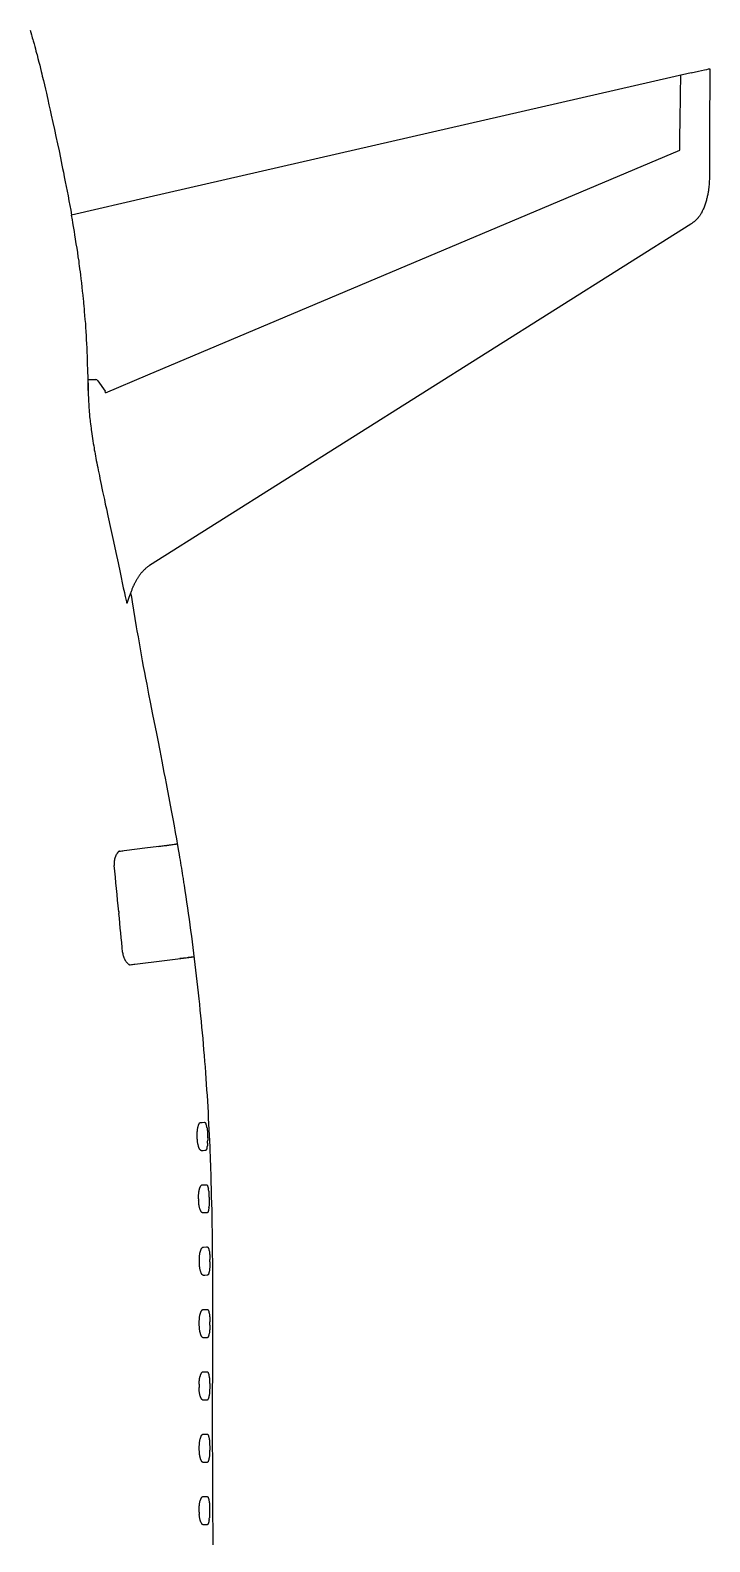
# Model space of a CAD drawing. Extents: x -17108 to 71323, y -8319 to 54197.
# Drawn here: x 53995 to 59808, y 22770 to 35701 of the extents above; entities that cross this region are included whole.
import ezdxf

# ---------------------------------------------------------------- set-up
doc = ezdxf.new("R2010")
doc.units = 0
doc.layers.get('0').update_dxf_attribs({"linetype": 'CONTINUOUS'})

msp = doc.modelspace()

# ---------------------------------------------------------------- linework, layer by layer
at = {"color": 7}
for p, q in [((59649, 35336), (55013, 34272)), ((59558, 35155), (59560, 35315)), ((55000, 32752), (59552, 34674)), ((55013, 34272), (54348, 34120)), ((59646, 34042), (55015, 31121)), ((54640, 32600), (55000, 32752)), ((54495, 32712), (54555, 32712)), ((54573, 32703), (54636, 32612)), ((54890, 27712), (55398, 27774)), ((55336, 27766), (55274, 27759))]:
    msp.add_line(p, q, dxfattribs=at)
at = {"color": 7, "ltscale": 9.76563e-05}
msp.add_line((54636, 32612), (54636, 32612), dxfattribs=at)
at = {"color": 7, "ltscale": 0.381121}
msp.add_line((54752, 28161), (54754, 28146), dxfattribs=at)
at = {"color": 7, "ltscale": 0.390726}
msp.add_line((55525, 25719), (55525, 25703), dxfattribs=at)
at = {"color": 7, "ltscale": 0.099147}
msp.add_line((55525, 25703), (55526, 25699), dxfattribs=at)
at = {"color": 7, "ltscale": 0.350106}
msp.add_line((55442, 25170), (55442, 25184), dxfattribs=at)
at = {"color": 7, "ltscale": 0.350104}
msp.add_line((55442, 25156), (55442, 25170), dxfattribs=at)
at = {"color": 7, "ltscale": 0.350002}
msp.add_line((55441, 24637), (55441, 24651), dxfattribs=at)
at = {"color": 7, "ltscale": 0.349905}
msp.add_line((55441, 24623), (55441, 24637), dxfattribs=at)
at = {"color": 7, "ltscale": 0.174805}
msp.add_line((55530, 23584), (55530, 23577), dxfattribs=at)
at = {"color": 7, "ltscale": 0.349513}
msp.add_line((55440, 23023), (55440, 23037), dxfattribs=at)
at = {"color": 7}
for points in [[(53993, 35701), (53999, 35682), (54005, 35662), (54008, 35650), (54012, 35637), (54016, 35623), (54020, 35610), (54027, 35584), (54033, 35563), (54039, 35542), (54044, 35521), (54049, 35506), (54053, 35490), (54061, 35458), (54069, 35427), (54076, 35401), (54082, 35375), (54089, 35348), (54094, 35329), (54098, 35309), (54108, 35270), (54116, 35234), (54125, 35198), (54133, 35162), (54139, 35135), (54145, 35108), (54155, 35063), (54165, 35018), (54175, 34973), (54189, 34912), (54202, 34852), (54215, 34791), (54228, 34730), (54241, 34670), (54253, 34609), (54260, 34578), (54266, 34548), (54272, 34517), (54278, 34487), (54286, 34446), (54295, 34405), (54303, 34365), (54310, 34324), (54318, 34283), (54326, 34242), (54334, 34202), (54341, 34161), (54349, 34120)], [(59649, 35336), (59713, 35350), (59762, 35362), (59783, 35366), (59797, 35370), (59804, 35371), (59807, 35372), (59808, 35372), (59808, 35372), (59808, 35372), (59808, 35372)], [(59808, 35372), (59808, 35315), (59808, 35257), (59808, 35201), (59808, 35144), (59807, 35060), (59807, 35003), (59807, 34947), (59807, 34891), (59807, 34807), (59806, 34694)], [(59553, 34782), (59553, 34835), (59554, 34884), (59555, 34959), (59557, 35108), (59558, 35155)], [(59552, 34674), (59552, 34730), (59553, 34782)], [(59806, 34694), (59806, 34651), (59806, 34608), (59806, 34565), (59806, 34544), (59806, 34522), (59806, 34501), (59806, 34490), (59806, 34479), (59806, 34468), (59806, 34457), (59805, 34446), (59805, 34435), (59805, 34424), (59804, 34412), (59803, 34401), (59803, 34390), (59802, 34378), (59801, 34366), (59799, 34355), (59799, 34349), (59798, 34343), (59797, 34335), (59796, 34327), (59795, 34319), (59793, 34311), (59792, 34303), (59791, 34295), (59789, 34287), (59787, 34279), (59785, 34271), (59783, 34263), (59781, 34255), (59779, 34246), (59777, 34238), (59774, 34230), (59772, 34222), (59769, 34213), (59766, 34205), (59763, 34196), (59760, 34188), (59756, 34180), (59753, 34171), (59750, 34165), (59747, 34158), (59744, 34152), (59741, 34146)], [(59741, 34146), (59740, 34145), (59739, 34143), (59738, 34140), (59736, 34137), (59735, 34135), (59732, 34130), (59729, 34125), (59725, 34120), (59722, 34115), (59719, 34111), (59717, 34108), (59715, 34105), (59712, 34102), (59710, 34099), (59708, 34096), (59705, 34093), (59703, 34090), (59700, 34087), (59697, 34084), (59694, 34081), (59691, 34078), (59688, 34075), (59685, 34072), (59681, 34069), (59678, 34066), (59675, 34063), (59671, 34061), (59668, 34058), (59664, 34055), (59661, 34053), (59657, 34050), (59654, 34048), (59650, 34045), (59646, 34043)], [(54491, 32620), (54490, 32644), (54490, 32667), (54490, 32689), (54489, 32711), (54489, 32742), (54488, 32772), (54487, 32803), (54486, 32839), (54485, 32875), (54484, 32912), (54482, 32948), (54482, 32966), (54481, 32984), (54479, 33019), (54477, 33054), (54475, 33088), (54473, 33123), (54471, 33157), (54469, 33191), (54466, 33226), (54463, 33260), (54460, 33294), (54458, 33318), (54456, 33341), (54454, 33365), (54452, 33382), (54451, 33400), (54447, 33435), (54443, 33470), (54439, 33504), (54435, 33539), (54431, 33574), (54427, 33608), (54424, 33634), (54420, 33660), (54417, 33685), (54414, 33704), (54412, 33724), (54406, 33762), (54401, 33800), (54395, 33838), (54389, 33875), (54383, 33913), (54377, 33951), (54373, 33979), (54368, 34007), (54363, 34036), (54360, 34057), (54356, 34078), (54348, 34120)], [(54491, 32620), (54491, 32606), (54491, 32591), (54491, 32577), (54492, 32562), (54492, 32552), (54493, 32543), (54494, 32523), (54495, 32504), (54496, 32487), (54497, 32471), (54498, 32455), (54500, 32436), (54501, 32416), (54503, 32397), (54505, 32378), (54507, 32365), (54508, 32352), (54510, 32333), (54512, 32315), (54515, 32297), (54517, 32282), (54519, 32268), (54522, 32248), (54524, 32228), (54527, 32208), (54531, 32187), (54534, 32166), (54538, 32145), (54541, 32128), (54543, 32111), (54547, 32094), (54550, 32076), (54553, 32057), (54557, 32039), (54560, 32020), (54564, 32000), (54568, 31979), (54572, 31959), (54576, 31937), (54581, 31915), (54586, 31891), (54591, 31867), (54596, 31840), (54602, 31814), (54608, 31784), (54614, 31755), (54621, 31721), (54629, 31687), (54637, 31646), (54646, 31606), (54659, 31546), (54684, 31430), (54707, 31327), (54727, 31233), (54746, 31145), (54763, 31062), (54791, 30930)], [(55015, 31121), (55011, 31119), (55007, 31116), (55003, 31113), (54999, 31110), (54995, 31108), (54992, 31105), (54988, 31102), (54984, 31099), (54981, 31096), (54977, 31092), (54974, 31089), (54970, 31086), (54967, 31083), (54964, 31079), (54960, 31076), (54957, 31072), (54954, 31069), (54951, 31065), (54947, 31062), (54944, 31058), (54941, 31054), (54938, 31050), (54935, 31046), (54932, 31042), (54929, 31038), (54926, 31034), (54923, 31030), (54921, 31025), (54918, 31021), (54915, 31017), (54912, 31012), (54909, 31007), (54906, 31003), (54904, 30998), (54901, 30993), (54898, 30988), (54895, 30983), (54892, 30977), (54890, 30972), (54887, 30967), (54884, 30961), (54882, 30955), (54879, 30949), (54876, 30944), (54873, 30937), (54871, 30931), (54868, 30925), (54865, 30919), (54863, 30912), (54860, 30906), (54857, 30899), (54855, 30892), (54852, 30885), (54849, 30878), (54847, 30870), (54844, 30863), (54838, 30848), (54833, 30832), (54827, 30815), (54822, 30798)], [(54791, 30930), (54800, 30890), (54804, 30872), (54807, 30858), (54810, 30845), (54812, 30834), (54815, 30823), (54817, 30816), (54818, 30810), (54819, 30806), (54820, 30802), (54820, 30801), (54821, 30799), (54821, 30799), (54821, 30798), (54822, 30798), (54822, 30798), (54822, 30798), (54822, 30798), (54822, 30798), (54822, 30798)], [(54853, 30888), (54860, 30850), (54866, 30812), (54879, 30739), (54890, 30668), (54902, 30598), (54908, 30563), (54917, 30511), (54926, 30459), (54935, 30408), (54944, 30357), (54953, 30307), (54962, 30257), (54971, 30207), (54981, 30157), (54991, 30107), (55000, 30056), (55007, 30022), (55021, 29953), (55042, 29846), (55063, 29738), (55074, 29684), (55085, 29629), (55103, 29539), (55120, 29448), (55130, 29400), (55139, 29352), (55148, 29304), (55157, 29257), (55169, 29195), (55181, 29133), (55192, 29072), (55203, 29013), (55214, 28954), (55225, 28895), (55235, 28839), (55245, 28784), (55254, 28728), (55263, 28678), (55268, 28651), (55272, 28624), (55276, 28601), (55280, 28577), (55284, 28555), (55288, 28533), (55291, 28511), (55295, 28489), (55298, 28467), (55302, 28445), (55307, 28409), (55311, 28386), (55318, 28338)], [(55164, 28727), (55217, 28734), (55241, 28737), (55245, 28737), (55246, 28737), (55247, 28737), (55247, 28737), (55247, 28737), (55247, 28737), (55247, 28737), (55247, 28737), (55247, 28737), (55247, 28737), (55246, 28737), (55241, 28737), (55226, 28735), (55120, 28722), (54999, 28707), (54888, 28693), (54822, 28685), (54798, 28682)], [(55093, 28719), (55131, 28723), (55158, 28726), (55164, 28727)], [(54716, 28604), (54715, 28601), (54715, 28598), (54714, 28595), (54714, 28591), (54713, 28587)], [(54713, 28587), (54713, 28585), (54713, 28582), (54713, 28577), (54713, 28572), (54713, 28566), (54713, 28561), (54714, 28556)], [(54747, 28671), (54744, 28668), (54742, 28666), (54740, 28662), (54737, 28659), (54735, 28655), (54733, 28651), (54730, 28647), (54728, 28643), (54726, 28639), (54725, 28637), (54724, 28634), (54723, 28631), (54722, 28627), (54720, 28623), (54719, 28620), (54718, 28616), (54717, 28612), (54716, 28608), (54716, 28604)], [(54758, 28677), (54757, 28677), (54755, 28677), (54754, 28676), (54752, 28675), (54751, 28675), (54749, 28673), (54748, 28672), (54747, 28671)], [(55318, 28338), (55325, 28290), (55332, 28241), (55339, 28193), (55346, 28145), (55353, 28096), (55360, 28048), (55366, 27999), (55373, 27951), (55379, 27902), (55385, 27854), (55391, 27805), (55397, 27757), (55403, 27708), (55409, 27660), (55415, 27611), (55420, 27562), (55426, 27514), (55431, 27465), (55436, 27416), (55442, 27368), (55447, 27319), (55451, 27270), (55456, 27221), (55461, 27173), (55465, 27124), (55470, 27075), (55474, 27027), (55478, 26978), (55482, 26929), (55486, 26880), (55490, 26832), (55494, 26783), (55497, 26734), (55500, 26686), (55504, 26637), (55507, 26588), (55510, 26540), (55513, 26491), (55516, 26442), (55518, 26394), (55521, 26345), (55523, 26296), (55526, 26248), (55528, 26199), (55530, 26150), (55532, 26110), (55533, 26069), (55535, 26029), (55536, 25999), (55537, 25968), (55539, 25907), (55541, 25847), (55543, 25786), (55544, 25725), (55546, 25665), (55547, 25604), (55548, 25543), (55549, 25483), (55550, 25422), (55551, 25368), (55551, 25314), (55552, 25260), (55552, 25220), (55553, 25179), (55553, 25098), (55554, 25018), (55554, 24937), (55554, 24879), (55554, 24821), (55554, 24758), (55554, 24694), (55554, 24613), (55554, 24559), (55553, 24451), (55553, 24329), (55553, 24207), (55552, 24045), (55552, 23964), (55552, 23842), (55552, 23720), (55552, 23598), (55553, 23476), (55553, 23354), (55554, 23232), (55554, 23151), (55555, 22988), (55556, 22880), (55556, 22826), (55557, 22745)], [(54785, 27814), (54785, 27812), (54785, 27809), (54786, 27805), (54786, 27802), (54787, 27798), (54788, 27794), (54788, 27791), (54789, 27787), (54790, 27783), (54792, 27779), (54793, 27774), (54795, 27770), (54796, 27766), (54798, 27762), (54800, 27758), (54802, 27754), (54803, 27752), (54805, 27749), (54806, 27746), (54808, 27742), (54811, 27739), (54813, 27736), (54815, 27732), (54818, 27729), (54820, 27726), (54823, 27724), (54826, 27721), (54829, 27718), (54832, 27715), (54835, 27713), (54838, 27710)], [(54838, 27710), (54839, 27710), (54840, 27709), (54841, 27708), (54843, 27708), (54844, 27707), (54845, 27707), (54846, 27707), (54848, 27707), (54849, 27707), (54850, 27707)], [(55398, 27774), (55398, 27774), (55398, 27774), (55398, 27774), (55398, 27774), (55393, 27773), (55345, 27768), (55336, 27766)], [(55424, 26241), (55424, 26248), (55423, 26256), (55423, 26262), (55424, 26264), (55424, 26271), (55424, 26278), (55425, 26285), (55425, 26290), (55426, 26294), (55426, 26299), (55427, 26303), (55428, 26308), (55428, 26312), (55429, 26316), (55430, 26319), (55431, 26323), (55432, 26327), (55433, 26330), (55434, 26334), (55435, 26337), (55436, 26339), (55437, 26341), (55438, 26343), (55439, 26345), (55440, 26347), (55441, 26348), (55442, 26350), (55444, 26352), (55444, 26353), (55445, 26353), (55446, 26355), (55447, 26355), (55449, 26356), (55450, 26357), (55451, 26357), (55452, 26358), (55452, 26358)], [(55452, 26358), (55453, 26358), (55454, 26358), (55454, 26358), (55456, 26358), (55461, 26358), (55465, 26358), (55487, 26359)], [(55487, 26359), (55487, 26359), (55488, 26359), (55489, 26359), (55489, 26358), (55490, 26358), (55490, 26358), (55491, 26357), (55492, 26356), (55493, 26355), (55494, 26354), (55495, 26352), (55496, 26350)], [(55506, 26315), (55507, 26311), (55507, 26307), (55508, 26300), (55509, 26293)], [(55509, 26293), (55510, 26285), (55510, 26277), (55511, 26269), (55511, 26261), (55512, 26253)], [(55512, 26253), (55512, 26231), (55513, 26223), (55513, 26214), (55513, 26206)], [(55429, 26173), (55428, 26179), (55427, 26185), (55426, 26191), (55426, 26198), (55425, 26204), (55425, 26210), (55424, 26216), (55424, 26222)], [(55442, 26132), (55441, 26135), (55440, 26138), (55438, 26141), (55437, 26144), (55436, 26146), (55435, 26150), (55434, 26154), (55433, 26157), (55432, 26162), (55430, 26168), (55429, 26173)], [(55494, 26117), (55489, 26117), (55474, 26116), (55470, 26116), (55463, 26116), (55461, 26116), (55460, 26116), (55459, 26116), (55458, 26116), (55458, 26116), (55457, 26116), (55456, 26117), (55456, 26117), (55455, 26117), (55454, 26118), (55454, 26118), (55452, 26119), (55451, 26120), (55450, 26122), (55449, 26122), (55448, 26123), (55447, 26125), (55446, 26126), (55445, 26128), (55444, 26130), (55442, 26132)], [(55505, 26134), (55505, 26133), (55504, 26131), (55504, 26129), (55503, 26128), (55502, 26126), (55502, 26124), (55501, 26123), (55500, 26121), (55499, 26121), (55499, 26120), (55498, 26120), (55498, 26119), (55497, 26118), (55496, 26118), (55495, 26117), (55494, 26117), (55494, 26117)], [(55512, 26179), (55511, 26172), (55511, 26166), (55510, 26161), (55510, 26158), (55509, 26155)], [(55435, 25703), (55435, 25713), (55435, 25719), (55435, 25722), (55435, 25727), (55435, 25730), (55435, 25737), (55435, 25741), (55436, 25747), (55436, 25753), (55437, 25759), (55438, 25765), (55439, 25771), (55440, 25776), (55441, 25782), (55442, 25784), (55442, 25787), (55443, 25789), (55444, 25792), (55445, 25795), (55446, 25798), (55447, 25800), (55448, 25803), (55449, 25805), (55450, 25808), (55451, 25810), (55452, 25812), (55453, 25813), (55454, 25815), (55455, 25816), (55456, 25818), (55457, 25819), (55459, 25820), (55460, 25822), (55461, 25822), (55462, 25823), (55464, 25824), (55465, 25824), (55466, 25824), (55466, 25825), (55467, 25825), (55467, 25825)], [(55467, 25825), (55496, 25825), (55501, 25825), (55501, 25825), (55502, 25825)], [(55502, 25825), (55503, 25825), (55503, 25825), (55504, 25824), (55505, 25824), (55505, 25824), (55506, 25823), (55507, 25822), (55508, 25822), (55508, 25821), (55509, 25820), (55509, 25819), (55510, 25817), (55511, 25815), (55512, 25813), (55514, 25810), (55514, 25807), (55515, 25804), (55516, 25802), (55517, 25799), (55518, 25795), (55519, 25790)], [(55521, 25773), (55522, 25769), (55522, 25764), (55523, 25757), (55524, 25749), (55524, 25740)], [(55523, 25626), (55523, 25623), (55522, 25619), (55521, 25614), (55521, 25611), (55520, 25609), (55520, 25605), (55519, 25602), (55518, 25599), (55517, 25596), (55516, 25595), (55516, 25593), (55515, 25592), (55515, 25591), (55514, 25590), (55513, 25588), (55512, 25587), (55511, 25586), (55511, 25585), (55510, 25585), (55510, 25585), (55509, 25584), (55508, 25584), (55508, 25584), (55507, 25583), (55507, 25583), (55506, 25583), (55506, 25583), (55504, 25583), (55485, 25583), (55477, 25583), (55473, 25583), (55472, 25583), (55471, 25583), (55470, 25583), (55469, 25583), (55468, 25584), (55467, 25584), (55467, 25584), (55466, 25585), (55465, 25586), (55463, 25587), (55462, 25588), (55461, 25589), (55460, 25590), (55459, 25591), (55458, 25593), (55457, 25594), (55456, 25595), (55455, 25598), (55453, 25601), (55452, 25604), (55450, 25608), (55449, 25612), (55448, 25614), (55447, 25616), (55445, 25621), (55444, 25626), (55443, 25631), (55442, 25634), (55441, 25637), (55441, 25640), (55440, 25643), (55439, 25647), (55439, 25650), (55438, 25654), (55438, 25657), (55437, 25664), (55436, 25670), (55436, 25676), (55436, 25683), (55435, 25689)], [(55525, 25650), (55525, 25644), (55524, 25638), (55524, 25635), (55524, 25631)], [(55526, 25699), (55526, 25689), (55526, 25680), (55526, 25674), (55526, 25667), (55526, 25658), (55525, 25650)], [(55442, 25184), (55442, 25188), (55442, 25191), (55442, 25195), (55442, 25198), (55443, 25203), (55443, 25208), (55443, 25212), (55443, 25216), (55444, 25219), (55444, 25223), (55445, 25228), (55446, 25232), (55447, 25238), (55447, 25241), (55448, 25244), (55448, 25246), (55449, 25250), (55450, 25254), (55452, 25258), (55453, 25262), (55453, 25264), (55454, 25266), (55455, 25268), (55456, 25270), (55457, 25272), (55458, 25275), (55459, 25277), (55461, 25279), (55462, 25281), (55463, 25283), (55465, 25285), (55466, 25286), (55467, 25288), (55468, 25288), (55469, 25289), (55469, 25289), (55470, 25290), (55471, 25290), (55472, 25291), (55474, 25291), (55475, 25291), (55476, 25291)], [(55476, 25291), (55503, 25292), (55509, 25292), (55509, 25292), (55510, 25292), (55511, 25291), (55512, 25291), (55513, 25291), (55513, 25290), (55514, 25290), (55514, 25289), (55515, 25288), (55516, 25287), (55517, 25286), (55518, 25285), (55518, 25284), (55519, 25283), (55520, 25281), (55520, 25279), (55521, 25277), (55522, 25275), (55522, 25274), (55523, 25270), (55524, 25266), (55525, 25263), (55526, 25261), (55526, 25258), (55527, 25253), (55528, 25247)], [(55528, 25247), (55528, 25244), (55529, 25240), (55529, 25233), (55530, 25225), (55531, 25218), (55531, 25209), (55531, 25201), (55531, 25193), (55532, 25185)], [(55458, 25069), (55456, 25072), (55455, 25076), (55454, 25078), (55453, 25080), (55452, 25084), (55451, 25089), (55449, 25094), (55449, 25097), (55448, 25100), (55447, 25105), (55446, 25109), (55446, 25112), (55445, 25115), (55445, 25119), (55444, 25122), (55444, 25126), (55443, 25132), (55443, 25138), (55443, 25144), (55442, 25150), (55442, 25156)], [(55528, 25095), (55527, 25089), (55526, 25083), (55525, 25078), (55525, 25076), (55524, 25073), (55523, 25071), (55523, 25069)], [(55532, 25165), (55532, 25158), (55531, 25148), (55531, 25139), (55531, 25135), (55531, 25128), (55530, 25121), (55530, 25114), (55529, 25107), (55529, 25101), (55528, 25095)], [(55476, 25049), (55475, 25050), (55474, 25050), (55473, 25050), (55472, 25050), (55471, 25051), (55470, 25052), (55469, 25053), (55468, 25054), (55466, 25055), (55465, 25056), (55465, 25057), (55464, 25058), (55462, 25060), (55461, 25063), (55459, 25065), (55458, 25069)], [(55523, 25069), (55522, 25065), (55521, 25062), (55520, 25061), (55520, 25060), (55519, 25058), (55518, 25057), (55517, 25055), (55516, 25054), (55516, 25053), (55515, 25053), (55515, 25052), (55514, 25051), (55513, 25051), (55513, 25050), (55512, 25050), (55511, 25050), (55510, 25050), (55510, 25050), (55508, 25050), (55489, 25049), (55479, 25049), (55477, 25049), (55476, 25049), (55476, 25049)], [(55441, 24651), (55441, 24657), (55441, 24663), (55442, 24668), (55442, 24674), (55442, 24679), (55443, 24684), (55444, 24690), (55444, 24696), (55445, 24702), (55447, 24707), (55447, 24711), (55448, 24715), (55449, 24719), (55450, 24721), (55451, 24724), (55451, 24726), (55452, 24728), (55453, 24731), (55454, 24734), (55455, 24736), (55456, 24739), (55457, 24740), (55458, 24742), (55459, 24744), (55460, 24745), (55461, 24747), (55462, 24749), (55464, 24751), (55465, 24753), (55467, 24754), (55467, 24755), (55468, 24755), (55469, 24756), (55471, 24757), (55472, 24757), (55473, 24758), (55474, 24758), (55475, 24758)], [(55475, 24758), (55509, 24758), (55510, 24758), (55510, 24758), (55511, 24758), (55511, 24758), (55512, 24757), (55512, 24757), (55513, 24757), (55514, 24756), (55515, 24755), (55516, 24754), (55517, 24753), (55517, 24752), (55518, 24751), (55519, 24749), (55520, 24747), (55521, 24745), (55522, 24742), (55522, 24740), (55523, 24737), (55524, 24735), (55524, 24732), (55525, 24728), (55526, 24723), (55527, 24718), (55528, 24713)], [(55528, 24713), (55528, 24710), (55529, 24706), (55529, 24699), (55530, 24691), (55530, 24684), (55531, 24676), (55531, 24667), (55531, 24659), (55531, 24651)], [(55451, 24551), (55450, 24554), (55450, 24556), (55449, 24559), (55448, 24562), (55447, 24567), (55446, 24573), (55445, 24577), (55444, 24582), (55444, 24586), (55443, 24591), (55443, 24596), (55442, 24601), (55442, 24606), (55442, 24612), (55441, 24618), (55441, 24623)], [(55531, 24623), (55531, 24615), (55531, 24610), (55531, 24603), (55531, 24595), (55530, 24586), (55529, 24578), (55529, 24572), (55528, 24567), (55527, 24561)], [(55475, 24516), (55474, 24516), (55474, 24516), (55472, 24517), (55471, 24517), (55470, 24518), (55469, 24519), (55468, 24519), (55467, 24520), (55467, 24521), (55466, 24521), (55464, 24523), (55464, 24524), (55463, 24525), (55462, 24526), (55461, 24527), (55460, 24530), (55458, 24532), (55457, 24536), (55455, 24539), (55455, 24541), (55454, 24543), (55452, 24547), (55451, 24551)], [(55477, 24516), (55476, 24516), (55476, 24516), (55475, 24516)], [(55527, 24561), (55527, 24557), (55526, 24553), (55525, 24549), (55524, 24544), (55524, 24541), (55523, 24539), (55523, 24537), (55522, 24535), (55521, 24532), (55520, 24529), (55520, 24527), (55519, 24526), (55518, 24524), (55517, 24523), (55517, 24521), (55516, 24520), (55515, 24519), (55515, 24519), (55514, 24518), (55514, 24518), (55513, 24517), (55512, 24517), (55511, 24516), (55510, 24516), (55510, 24516), (55509, 24516), (55489, 24516), (55483, 24516), (55477, 24516)], [(55440, 24118), (55440, 24122), (55440, 24126), (55440, 24129), (55440, 24135), (55440, 24140), (55441, 24146), (55442, 24151), (55442, 24156), (55443, 24160), (55444, 24165), (55444, 24170), (55445, 24174), (55446, 24178), (55447, 24181), (55448, 24184), (55449, 24187), (55450, 24190), (55451, 24193), (55452, 24197), (55453, 24201), (55455, 24204), (55456, 24207), (55457, 24209), (55458, 24211), (55459, 24213), (55461, 24215), (55462, 24217), (55464, 24219), (55465, 24220), (55466, 24221), (55467, 24222), (55468, 24223), (55469, 24223), (55470, 24224), (55471, 24224), (55472, 24224), (55473, 24225), (55474, 24225)], [(55474, 24225), (55502, 24225), (55507, 24225), (55508, 24225), (55509, 24225), (55509, 24224), (55510, 24224), (55510, 24224), (55511, 24224), (55512, 24223), (55513, 24222), (55513, 24222), (55514, 24221), (55514, 24220), (55515, 24220), (55516, 24218), (55517, 24216), (55518, 24214), (55519, 24211), (55520, 24209), (55521, 24206), (55522, 24203), (55522, 24200), (55523, 24198), (55523, 24195), (55524, 24190), (55525, 24185), (55526, 24180)], [(55444, 24039), (55443, 24045), (55442, 24051), (55441, 24057), (55440, 24064), (55440, 24070), (55440, 24077), (55439, 24083), (55439, 24090)], [(55526, 24180), (55526, 24176), (55527, 24172), (55527, 24168), (55528, 24164), (55528, 24156), (55529, 24150), (55529, 24144), (55529, 24137), (55529, 24132), (55529, 24128), (55530, 24123), (55530, 24118)], [(55530, 24087), (55530, 24080), (55529, 24074), (55529, 24068), (55529, 24062), (55529, 24056), (55528, 24050), (55528, 24044), (55527, 24038), (55527, 24034), (55526, 24028)], [(55530, 24118), (55530, 24093), (55530, 24087)], [(55447, 24024), (55446, 24029), (55445, 24034), (55444, 24039)], [(55473, 23983), (55472, 23983), (55471, 23983), (55470, 23983), (55469, 23984), (55469, 23984), (55468, 23985), (55467, 23985), (55466, 23986), (55465, 23987), (55464, 23987), (55463, 23988), (55463, 23989), (55462, 23990), (55461, 23991), (55459, 23993), (55458, 23996), (55457, 23997), (55456, 23998), (55455, 24001), (55453, 24005), (55453, 24007), (55452, 24008), (55450, 24012), (55449, 24017), (55448, 24020), (55447, 24024)], [(55508, 23983), (55508, 23983), (55507, 23983), (55491, 23983), (55484, 23983), (55477, 23983), (55474, 23983), (55473, 23983)], [(55518, 23994), (55517, 23992), (55517, 23991), (55516, 23990), (55516, 23989), (55515, 23988), (55514, 23987), (55513, 23986), (55512, 23985), (55512, 23984), (55511, 23984), (55511, 23984), (55510, 23983), (55509, 23983), (55509, 23983), (55508, 23983)], [(55526, 24028), (55525, 24024), (55525, 24019), (55524, 24015), (55523, 24012), (55523, 24008), (55522, 24005), (55521, 24003), (55521, 24001), (55520, 23998), (55519, 23996), (55518, 23994)], [(55449, 23650), (55450, 23655), (55451, 23657), (55452, 23659), (55453, 23662), (55454, 23665), (55455, 23668), (55456, 23671), (55457, 23673), (55458, 23676), (55459, 23678), (55460, 23680), (55461, 23681), (55462, 23682), (55463, 23683), (55464, 23684), (55465, 23686), (55466, 23687), (55467, 23688), (55469, 23689), (55470, 23690), (55470, 23690), (55471, 23691), (55472, 23691), (55472, 23691), (55473, 23691), (55474, 23691), (55475, 23691)], [(55475, 23691), (55488, 23691), (55507, 23691), (55508, 23691), (55509, 23691), (55510, 23691), (55510, 23691), (55511, 23691), (55511, 23690), (55512, 23690), (55513, 23689), (55514, 23688), (55514, 23688), (55515, 23687), (55515, 23686), (55516, 23685), (55517, 23683), (55518, 23681), (55519, 23678), (55520, 23675), (55521, 23672), (55522, 23669), (55523, 23665), (55524, 23661), (55525, 23657), (55525, 23651), (55526, 23646)], [(55441, 23576), (55441, 23584), (55441, 23590), (55442, 23596), (55442, 23601), (55442, 23608), (55443, 23613), (55443, 23616), (55443, 23620), (55444, 23625), (55445, 23630), (55446, 23634), (55446, 23639), (55447, 23643), (55448, 23647), (55449, 23650)], [(55454, 23474), (55452, 23478), (55451, 23482), (55450, 23486), (55449, 23489), (55448, 23493), (55448, 23496), (55446, 23500), (55446, 23503), (55445, 23507), (55445, 23510), (55444, 23515), (55443, 23520), (55443, 23525), (55442, 23529), (55442, 23533), (55442, 23539), (55442, 23544), (55441, 23550), (55441, 23556)], [(55526, 23646), (55527, 23641), (55527, 23635), (55528, 23629), (55528, 23623), (55529, 23617), (55529, 23612), (55529, 23607), (55529, 23603), (55529, 23598), (55530, 23591), (55530, 23584)], [(55530, 23577), (55530, 23558), (55529, 23548), (55529, 23543), (55529, 23535), (55529, 23527), (55528, 23519), (55528, 23512)], [(55462, 23458), (55461, 23459), (55460, 23461), (55459, 23462), (55458, 23465), (55457, 23467), (55456, 23469), (55455, 23472), (55454, 23474)], [(55474, 23449), (55473, 23449), (55473, 23449), (55472, 23450), (55470, 23450), (55469, 23451), (55468, 23452), (55467, 23452), (55466, 23453), (55465, 23454), (55464, 23455), (55464, 23456), (55462, 23458)], [(55519, 23462), (55518, 23459), (55517, 23457), (55516, 23455), (55515, 23454), (55514, 23454), (55514, 23453), (55513, 23452), (55512, 23451), (55511, 23451), (55511, 23450), (55510, 23450), (55509, 23449), (55508, 23449), (55508, 23449), (55507, 23449), (55487, 23449), (55477, 23449), (55476, 23449), (55475, 23449), (55474, 23449)], [(55522, 23474), (55522, 23471), (55521, 23470), (55520, 23467), (55519, 23464), (55519, 23462)], [(55526, 23494), (55525, 23490), (55525, 23486), (55524, 23482), (55523, 23478), (55522, 23474)], [(55528, 23512), (55527, 23506), (55527, 23501), (55526, 23494)], [(55440, 23037), (55440, 23047), (55440, 23052), (55440, 23058), (55440, 23065), (55440, 23068), (55441, 23073), (55441, 23076), (55442, 23082), (55442, 23089), (55443, 23091), (55444, 23097), (55444, 23100), (55445, 23105), (55446, 23108), (55447, 23113), (55447, 23115), (55449, 23120), (55449, 23122), (55450, 23126), (55451, 23130), (55453, 23133), (55454, 23137), (55456, 23140), (55457, 23141), (55457, 23143), (55458, 23144), (55459, 23146), (55460, 23147), (55460, 23148), (55461, 23149), (55462, 23150), (55463, 23152), (55464, 23153), (55465, 23154), (55466, 23155), (55467, 23155), (55468, 23156), (55469, 23156), (55470, 23157), (55471, 23157), (55472, 23158), (55473, 23158), (55474, 23158)], [(55474, 23158), (55483, 23158), (55507, 23158), (55508, 23158), (55508, 23158), (55509, 23158), (55510, 23157), (55511, 23157), (55511, 23157), (55512, 23156), (55513, 23155), (55513, 23155), (55514, 23154), (55515, 23153), (55515, 23152), (55516, 23151), (55517, 23149), (55518, 23146), (55519, 23144), (55520, 23141), (55521, 23138), (55522, 23135), (55522, 23132), (55523, 23130), (55523, 23127), (55524, 23122), (55525, 23117), (55526, 23113)], [(55526, 23113), (55526, 23107), (55527, 23102), (55528, 23096), (55528, 23091), (55528, 23087), (55529, 23080), (55529, 23077), (55529, 23071), (55529, 23068), (55529, 23059), (55529, 23051)], [(55529, 23051), (55529, 23024), (55529, 23017), (55529, 23012), (55529, 23007), (55529, 23003)], [(55454, 22938), (55453, 22941), (55452, 22944), (55451, 22948), (55449, 22953), (55448, 22956), (55448, 22959), (55446, 22964), (55445, 22968), (55445, 22973), (55444, 22978), (55443, 22983), (55443, 22984), (55442, 22990), (55442, 22992), (55441, 22997), (55441, 23003)], [(55464, 22922), (55463, 22923), (55462, 22924), (55462, 22925), (55461, 22926)], [(55474, 22916), (55473, 22916), (55472, 22916), (55471, 22917), (55470, 22917), (55469, 22917), (55469, 22918), (55467, 22919), (55466, 22920), (55465, 22921), (55464, 22922)], [(55516, 22923), (55515, 22921), (55514, 22920), (55513, 22919), (55512, 22918), (55512, 22918), (55511, 22917), (55510, 22917), (55510, 22916), (55509, 22916), (55508, 22916), (55508, 22916), (55507, 22916), (55474, 22916)], [(55522, 22939), (55521, 22935), (55520, 22933), (55519, 22932), (55519, 22930), (55518, 22928), (55517, 22926), (55517, 22924), (55516, 22923)], [(55526, 22961), (55525, 22956), (55524, 22952), (55524, 22949), (55523, 22945), (55522, 22942), (55522, 22939)], [(55529, 23003), (55529, 22994), (55528, 22989), (55528, 22984), (55527, 22976)]]:
    msp.add_lwpolyline(points, dxfattribs=at)
for centre, radius, start, end in [((59638, 34055), 14.9, 302.6423, 305.5999), ((58742, 32747), 4253, 180.8544, 181.7069), ((54555, 32690), 22, 34.6254, 89.9995), ((54618, 32599), 22, 1.9154, 34.6265), ((51717, 53755), 25261, 276.914, 277.0058), ((-48770, 18276), 103993, 5.45411, 5.67285), ((-54499, 17730), 109748, 5.27178, 5.44558), ((52649, 46002), 18427, 276.8614, 276.9862), ((55261, 26274), 248, 9.568, 12.0191), ((47769, 26054), 7657, 1.2527, 1.3995), ((55289, 26185), 223, 351.3149, 352.1115), ((55277, 25744), 246, 9.4096, 10.7154), ((55212, 25733), 312, 7.3635, 9.3835), ((54918, 25705), 608, 1.2812, 3.3078), ((68536, 25984), 13104, 181.2274, 181.2886), ((55238, 25661), 287, 353.0287, 354.0073), ((34482, 25190), 21049, 359.931, 359.9844), ((21251, 24700), 34281, 359.872, 359.9188), ((74150, 24015), 18711, 179.6859, 179.7288), ((73119, 24020), 17679, 179.7288, 179.7742), ((39735, 23582), 15706, 359.9047, 359.9762), ((55746, 23024), 306, 180.1356, 183.931), ((55166, 23009), 363, 352.4552, 354.8045)]:
    msp.add_arc(centre, radius, start, end, dxfattribs=at)
for centre, major_axis, ratio, start_param, end_param in [((55490, 26272), (-2.7, 87), 0.230613, 5.69655, 5.828122), ((55484, 26213), (3, 146), 0.192058, 5.733027, 5.838318), ((55462, 26072), (24, 289), 0.159663, 5.794744, 5.889573), ((55475, 26322), (-20, 204), 0.162385, 3.53591, 3.621257), ((55496, 26199), (0.2, 79.4), 0.200567, 3.911523, 4.07071), ((55491, 26235), (-5, 115), 0.184577, 4.197188, 4.451174), ((55507, 23248), (31, 334), 0.206109, 2.777568, 2.890216)]:
    msp.add_ellipse(centre, major_axis=major_axis, ratio=ratio, start_param=start_param, end_param=end_param, dxfattribs=at)

doc.saveas('drawing.dxf')
